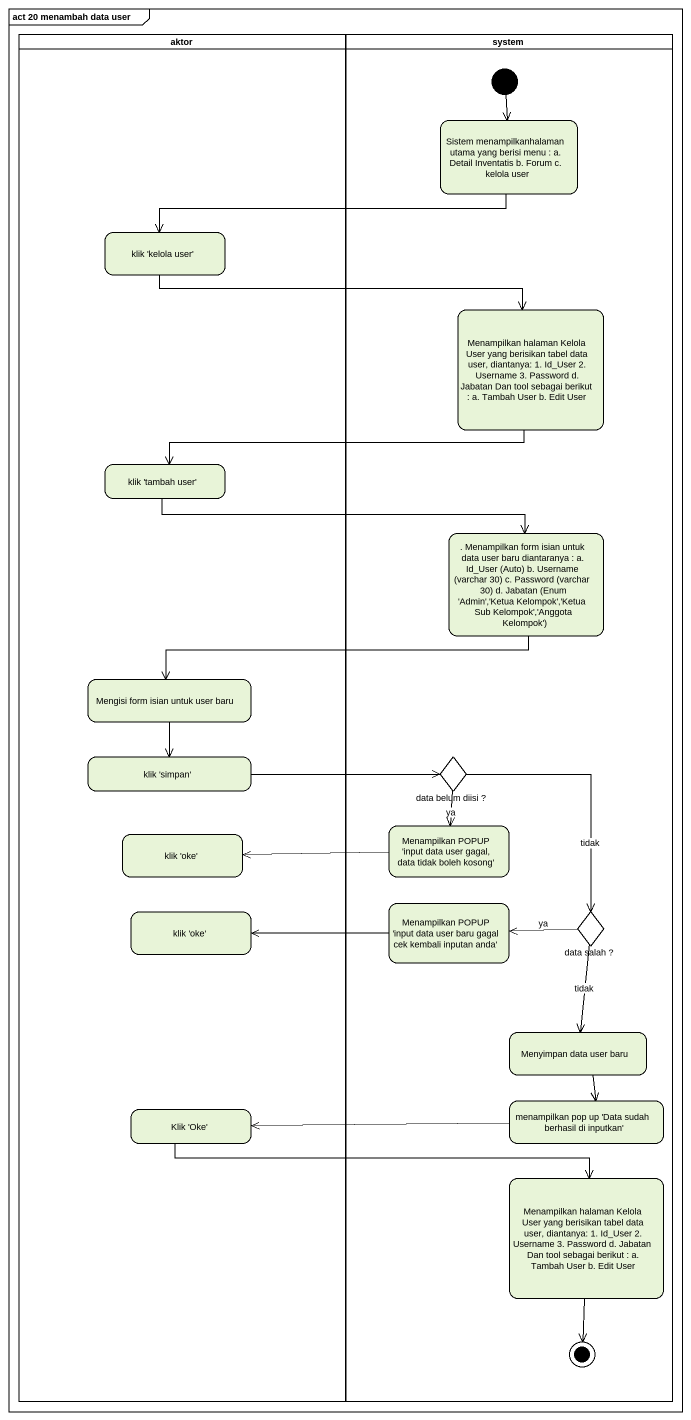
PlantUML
@startuml
mainframe act 20 menambah data user
hide empty description
state aktor <<partition>> {
  state "klik 'kelola user'" as klik_kelola_user
  state "klik 'tambah user'" as klik_tambah_user
  state "Mengisi form isian untuk user baru" as Mengisi_form_isian_untuk
  state "klik 'simpan'" as klik_simpan
  state "klik 'oke'" as klik_oke
  state "klik 'oke'" as klik_oke_2
  state "Klik 'Oke'" as Klik_Oke
}
state system <<partition>> {
  state "Sistem menampilkanhalaman utama yang berisi menu : a. Detail Inventatis b. Forum c. kelola user" as Sistem_menampilkanhalaman
  state "Menampilkan halaman Kelola User yang berisikan tabel data user, diantanya: 1. Id_User 2. Username 3. Password d. Jabatan Dan tool sebagai berikut : a. Tambah User b. Edit User" as Menampilkan_halaman_Kelola
  state ". Menampilkan form isian untuk data user baru diantaranya : a. Id_User (Auto) b. Username (varchar 30) c. Password (varchar 30) d. Jabatan (Enum 'Admin','Ketua Kelompok','Ketua Sub Kelompok','Anggota Kelompok')" as Menampilkan_form_isian
  state "data belum diisi ?" as data_belum_diisi <<choice>>
  state "Menampilkan POPUP 'input data user gagal, data tidak boleh kosong'" as Menampilkan_POPUP_input
  state "Menampilkan POPUP 'input data user baru gagal cek kembali inputan anda'" as Menampilkan_POPUP_input_2
  state "data salah ?" as data_salah <<choice>>
  state "Menyimpan data user baru" as Menyimpan_data_user_baru
  state "menampilkan pop up 'Data sudah berhasil di inputkan'" as menampilkan_pop_up_Data
  state "Menampilkan halaman Kelola User yang berisikan tabel data user, diantanya: 1. Id_User 2. Username 3. Password d. Jabatan Dan tool sebagai berikut : a. Tambah User b. Edit User" as Menampilkan_halaman_Kelola_2
  [*] --> Sistem_menampilkanhalaman
  Menampilkan_halaman_Kelola_2 --> [*]
}
Sistem_menampilkanhalaman -left-> klik_kelola_user
klik_kelola_user -right-> Menampilkan_halaman_Kelola
Menampilkan_halaman_Kelola -left-> klik_tambah_user
klik_tambah_user -right-> Menampilkan_form_isian
Menampilkan_form_isian -left-> Mengisi_form_isian_untuk
Mengisi_form_isian_untuk --> klik_simpan
klik_simpan -right-> data_belum_diisi
data_belum_diisi --> Menampilkan_POPUP_input : ya
data_belum_diisi --> data_salah : tidak
Menampilkan_POPUP_input -left-> klik_oke
Menampilkan_POPUP_input_2 -left-> klik_oke_2
data_salah -left-> Menampilkan_POPUP_input_2 : ya
data_salah --> Menyimpan_data_user_baru : tidak
Menyimpan_data_user_baru --> menampilkan_pop_up_Data
Klik_Oke -right-> Menampilkan_halaman_Kelola_2
menampilkan_pop_up_Data -left-> Klik_Oke
@enduml
